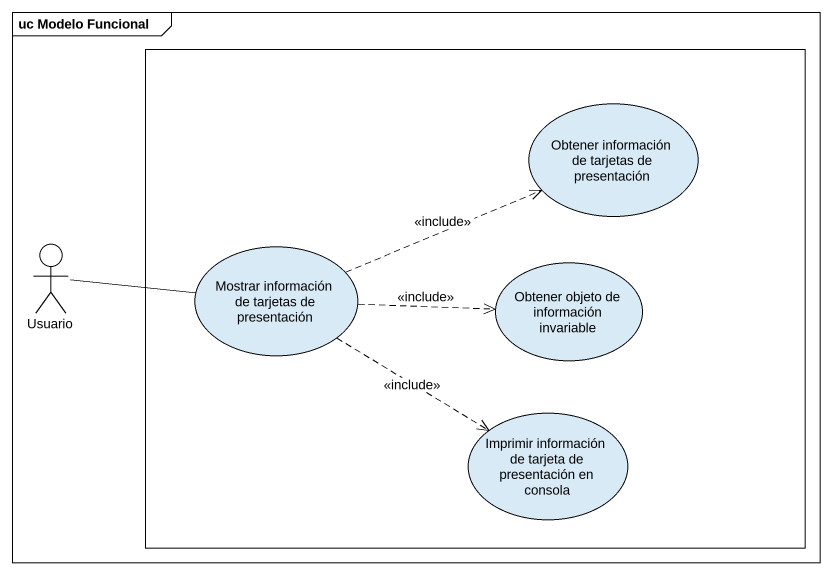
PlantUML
@startuml
mainframe uc Modelo Funcional
rectangle " " as rectangle1 {
  usecase "Obtener información de tarjetas de presentación" as Obtener_información_de
  usecase "Mostrar información de tarjetas de presentación" as Mostrar_información_de
  usecase "Obtener objeto de información invariable" as Obtener_objeto_de
  usecase "Imprimir información de tarjeta de presentación en consola" as Imprimir_información_de
}
actor Usuario
Usuario -right- Mostrar_información_de
Mostrar_información_de .right.> Obtener_información_de : <<include>>
Mostrar_información_de .right.> Obtener_objeto_de : <<include>>
Mostrar_información_de ..> Imprimir_información_de : <<include>>
@enduml
